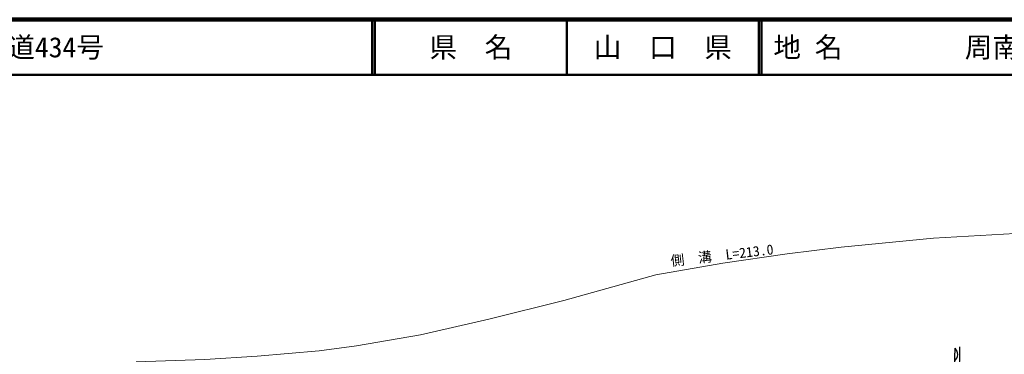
# Model space of a CAD drawing. Units: millimetres at full size, sheet at 1:1000; details may follow other scales. Extents: x 40000 to 680000, y 20000 to 380000.
# Drawn here: x 233975 to 412178, y 319335 to 380000 of the extents above; entities that cross this region are included whole.
import ezdxf
from ezdxf.enums import TextEntityAlignment as Align

# ---------------------------------------------------------------- set-up
doc = ezdxf.new("R2010")
doc.units = ezdxf.units.MM
doc.header["$LTSCALE"] = 1000
for name, color, linetype, lineweight in [('M-BGD', 7, 'Continuous', 25), ('M-STR-HTXT', 7, 'Continuous', 13), ('M-TTL', 2, 'Continuous', 140), ('M-TTL-LINE', 7, 'Continuous', 50)]:
    doc.layers.add(name, color=color, linetype=linetype, lineweight=lineweight)
doc.layers.add('M-TTL-TXT', color=7, linetype='Continuous')
doc.styles.add('ＭＳ ゴシック', font='')
doc.styles.get('ＭＳ ゴシック').set_extended_font_data('MS Gothic')

msp = doc.modelspace()

# ---------------------------------------------------------------- linework, layer by layer
at = {"layer": 'M-BGD'}
msp.add_line((403977, 309196), (404104, 320691), dxfattribs=at)
msp.add_lwpolyline([(402933, 310009), (403064, 313573), (403290, 320427)], dxfattribs=at)
msp.add_arc((402196, 319332), 1548, 311.19542, 45.03209, dxfattribs=at)
at = {"layer": 'M-STR-HTXT'}
msp.add_lwpolyline([(255062, 317993), (267470, 318395), (276945, 319007), (288146, 319983), (294961, 320868), (306501, 322864), (318893, 325694), (332439, 329076), (349133, 333750), (361217, 335876), (372861, 337558), (382680, 338783), (399354, 340389), (416258, 341389), (463704, 342227)], dxfattribs=at)
at = {"layer": 'M-TTL'}
msp.add_line((680000, 380000), (40000, 380000), dxfattribs=at)
at = {"layer": 'M-TTL-LINE'}
for p, q in [((297750, 380000), (297750, 370000)), ((298250, 380000), (298250, 370000)), ((333000, 380000), (333000, 370000)), ((367750, 380000), (367750, 370000)), ((368250, 380000), (368250, 370000)), ((40000, 370000), (680000, 370000))]:
    msp.add_line(p, q, dxfattribs=at)

# ---------------------------------------------------------------- texts
at = {"layer": 'M-STR-HTXT', "style": 'ＭＳ ゴシック'}
msp.add_text('側\u3000溝  L=213.0', height=1833, rotation=6.559, dxfattribs=at).set_placement((351955, 334799), align=Align.BOTTOM_LEFT)
at = {"layer": 'M-TTL-TXT', "style": 'ＭＳ ゴシック'}
for s, p in [('一般国道434号', (216734, 375000)), ('地 名', (370380, 375000)), ('周南市大字金峰', (405024, 375000))]:
    msp.add_text(s, height=3666, dxfattribs=at).set_placement(p, align=Align.MIDDLE_LEFT)
for s, p in [('県\u3000名', (315625, 375000)), ('山\u3000口\u3000県', (350375, 375000))]:
    msp.add_text(s, height=3666, dxfattribs=at).set_placement(p, align=Align.MIDDLE_CENTER)

doc.saveas('drawing.dxf')
